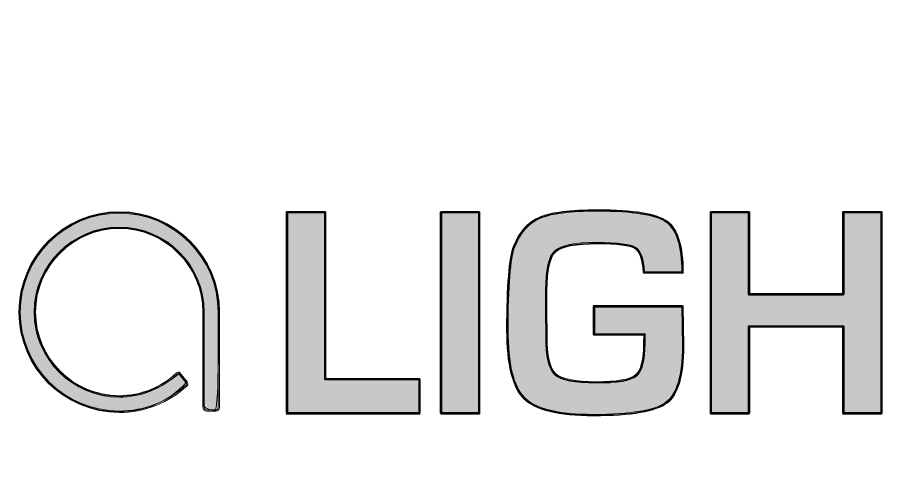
# Model space of a CAD drawing. Header units: inches. Extents: x 0.54 to 10.46, y 0.74 to 7.76.
# Drawn here: x 9.192 to 10.021, y 1.166 to 1.594 of the extents above; entities that cross this region are included whole.
import ezdxf

# ---------------------------------------------------------------- set-up
doc = ezdxf.new("R2010")
doc.units = ezdxf.units.IN
doc.header["$MEASUREMENT"] = 0
doc.layers.add('BG', color=7, linetype='Continuous')

# ---------------------------------------------------------------- blocks, each defined once
blk = doc.blocks.new('block 3')
at = {"layer": 'BG', "true_color": 0xffffff}
h = blk.add_hatch(color=7, dxfattribs=at)
h.dxf.hatch_style = 2
edge = h.paths.add_edge_path()
edge.add_spline(control_points=[(10.29599, 0.90612), (10.29599, 0.90612), (0.87112, 0.90612), (0.87112, 0.90612), (0.87016, 0.90612), (0.86938, 0.90689), (0.86938, 0.90785), (0.86938, 0.90785), (0.86938, 7.59215), (0.86938, 7.59215), (0.86938, 7.59311), (0.87016, 7.59389), (0.87112, 7.59389), (0.87112, 7.59389), (10.29599, 7.59389), (10.29599, 7.59389), (10.29696, 7.59389), (10.29773, 7.59311), (10.29773, 7.59215), (10.29773, 7.59215), (10.29773, 0.90785), (10.29773, 0.90785), (10.29773, 0.90689), (10.29696, 0.90612), (10.29599, 0.90612)], knot_values=[0, 0, 0, 0, 1, 1, 1, 2, 2, 2, 3, 3, 3, 4, 4, 4, 5, 5, 5, 6, 6, 6, 7, 7, 7, 8, 8, 8, 8], degree=3, periodic=1)
h.paths.add_polyline_path([(0.87286, 0.90959), (10.29426, 0.90959), (10.29426, 7.59042), (0.87286, 7.59042)])
at = {"layer": 'BG', "lineweight": 0}
blk.add_open_spline([(10.29599, 0.90612), (10.29599, 0.90612), (0.87112, 0.90612), (0.87112, 0.90612), (0.87016, 0.90612), (0.86938, 0.90689), (0.86938, 0.90785), (0.86938, 0.90785), (0.86938, 7.59215), (0.86938, 7.59215), (0.86938, 7.59311), (0.87016, 7.59389), (0.87112, 7.59389), (0.87112, 7.59389), (10.29599, 7.59389), (10.29599, 7.59389), (10.29696, 7.59389), (10.29773, 7.59311), (10.29773, 7.59215), (10.29773, 7.59215), (10.29773, 0.90785), (10.29773, 0.90785), (10.29773, 0.90689), (10.29696, 0.90612), (10.29599, 0.90612)], degree=3, knots=[0, 0, 0, 0, 1, 1, 1, 2, 2, 2, 3, 3, 3, 4, 4, 4, 5, 5, 5, 6, 6, 6, 7, 7, 7, 8, 8, 8, 8], dxfattribs=at)
blk = doc.blocks.new('block 2')
at = {"layer": 'BG'}
blk.add_blockref('block 3', (0, 0), dxfattribs=at)
blk = doc.blocks.new('block 69')
at = {"layer": 'BG', "true_color": 0xffffff}
h = blk.add_hatch(color=7, dxfattribs=at)
h.dxf.hatch_style = 2
edge = h.paths.add_edge_path()
edge.add_spline(control_points=[(10.46309, 0.739), (10.46309, 0.739), (0.53691, 0.739), (0.53691, 0.739), (0.53595, 0.739), (0.53517, 0.73978), (0.53517, 0.74074), (0.53517, 0.74074), (0.53517, 7.75926), (0.53517, 7.75926), (0.53517, 7.76022), (0.53595, 7.761), (0.53691, 7.761), (0.53691, 7.761), (10.46309, 7.761), (10.46309, 7.761), (10.46406, 7.761), (10.46483, 7.76022), (10.46483, 7.75926), (10.46483, 7.75926), (10.46483, 0.74074), (10.46483, 0.74074), (10.46483, 0.73978), (10.46406, 0.739), (10.46309, 0.739)], knot_values=[0, 0, 0, 0, 1, 1, 1, 2, 2, 2, 3, 3, 3, 4, 4, 4, 5, 5, 5, 6, 6, 6, 7, 7, 7, 8, 8, 8, 8], degree=3, periodic=1)
h.paths.add_polyline_path([(0.53864, 0.74248), (10.46136, 0.74248), (10.46136, 7.75752), (0.53864, 7.75752)])
at = {"layer": 'BG', "lineweight": 0}
blk.add_open_spline([(10.46309, 0.739), (10.46309, 0.739), (0.53691, 0.739), (0.53691, 0.739), (0.53595, 0.739), (0.53517, 0.73978), (0.53517, 0.74074), (0.53517, 0.74074), (0.53517, 7.75926), (0.53517, 7.75926), (0.53517, 7.76022), (0.53595, 7.761), (0.53691, 7.761), (0.53691, 7.761), (10.46309, 7.761), (10.46309, 7.761), (10.46406, 7.761), (10.46483, 7.76022), (10.46483, 7.75926), (10.46483, 7.75926), (10.46483, 0.74074), (10.46483, 0.74074), (10.46483, 0.73978), (10.46406, 0.739), (10.46309, 0.739)], degree=3, knots=[0, 0, 0, 0, 1, 1, 1, 2, 2, 2, 3, 3, 3, 4, 4, 4, 5, 5, 5, 6, 6, 6, 7, 7, 7, 8, 8, 8, 8], dxfattribs=at)
blk = doc.blocks.new('block 68')
at = {"layer": 'BG'}
blk.add_blockref('block 69', (0, 0), dxfattribs=at)
blk = doc.blocks.new('block 86')
at = {"layer": 'BG', "true_color": 0xffffff}
h = blk.add_hatch(color=7, dxfattribs=at)
h.dxf.hatch_style = 2
edge = h.paths.add_edge_path()
edge.add_spline(control_points=[(9.28954, 1.2147), (9.23644, 1.2147), (9.19324, 1.2579), (9.19324, 1.311), (9.19324, 1.3641), (9.23644, 1.4073), (9.28954, 1.4073), (9.34264, 1.4073), (9.38584, 1.3641), (9.38584, 1.311), (9.38584, 1.311), (9.38584, 1.22003), (9.38584, 1.22003), (9.38584, 1.21863), (9.38543, 1.21756), (9.38462, 1.21684), (9.38338, 1.21576), (9.38177, 1.21595), (9.38171, 1.21595), (9.38171, 1.21595), (9.37432, 1.21595), (9.37432, 1.21595), (9.37435, 1.21592), (9.37252, 1.21581), (9.37116, 1.21709), (9.37021, 1.21795), (9.36974, 1.21926), (9.36974, 1.22092), (9.36974, 1.22092), (9.36974, 1.311), (9.36974, 1.311), (9.36974, 1.35523), (9.33375, 1.39121), (9.28954, 1.39121), (9.24532, 1.39121), (9.20934, 1.35523), (9.20934, 1.311), (9.20934, 1.26678), (9.24532, 1.2308), (9.28954, 1.2308), (9.31009, 1.2308), (9.32964, 1.2386), (9.3446, 1.25274), (9.34532, 1.25329), (9.34682, 1.25391), (9.34782, 1.25265), (9.34782, 1.25265), (9.35463, 1.2442), (9.35463, 1.2442), (9.35463, 1.24418), (9.35464, 1.24418), (9.35465, 1.24417), (9.35529, 1.24326), (9.35604, 1.2414), (9.35475, 1.24021), (9.33691, 1.22376), (9.31375, 1.2147), (9.28954, 1.2147)], knot_values=[0, 0, 0, 0, 1, 1, 1, 2, 2, 2, 3, 3, 3, 4, 4, 4, 5, 5, 5, 6, 6, 6, 7, 7, 7, 8, 8, 8, 9, 9, 9, 10, 10, 10, 11, 11, 11, 12, 12, 12, 13, 13, 13, 14, 14, 14, 15, 15, 15, 16, 16, 16, 17, 17, 17, 18, 18, 18, 19, 19, 19, 19], degree=3, periodic=1)
edge = h.paths.add_edge_path()
edge.add_spline(control_points=[(9.28954, 1.40591), (9.2372, 1.40591), (9.19462, 1.36334), (9.19462, 1.311), (9.19462, 1.25866), (9.2372, 1.21608), (9.28954, 1.21608), (9.31341, 1.21608), (9.33622, 1.22502), (9.3538, 1.24124), (9.35448, 1.24187), (9.35362, 1.24321), (9.35353, 1.24334), (9.35353, 1.24334), (9.34673, 1.25178), (9.34673, 1.25178), (9.34633, 1.25227), (9.3455, 1.25169), (9.3455, 1.25169), (9.33034, 1.23734), (9.31044, 1.22941), (9.28954, 1.22941), (9.24455, 1.22941), (9.20795, 1.26601), (9.20795, 1.311), (9.20795, 1.35599), (9.24455, 1.3926), (9.28954, 1.3926), (9.33453, 1.3926), (9.37112, 1.35599), (9.37112, 1.311), (9.37112, 1.311), (9.37112, 1.22092), (9.37112, 1.22092), (9.37112, 1.21966), (9.37145, 1.21871), (9.3721, 1.2181), (9.37295, 1.21729), (9.37415, 1.21734), (9.37428, 1.21733), (9.37428, 1.21733), (9.3818, 1.21733), (9.3818, 1.21733), (9.3819, 1.21732), (9.38298, 1.21721), (9.38371, 1.21789), (9.3842, 1.21833), (9.38445, 1.21905), (9.38445, 1.22003), (9.38445, 1.22003), (9.38445, 1.311), (9.38445, 1.311), (9.38445, 1.36334), (9.34188, 1.40591), (9.28954, 1.40591)], knot_values=[0, 0, 0, 0, 1, 1, 1, 2, 2, 2, 3, 3, 3, 4, 4, 4, 5, 5, 5, 6, 6, 6, 7, 7, 7, 8, 8, 8, 9, 9, 9, 10, 10, 10, 11, 11, 11, 12, 12, 12, 13, 13, 13, 14, 14, 14, 15, 15, 15, 16, 16, 16, 17, 17, 17, 18, 18, 18, 18], degree=3, periodic=1)
at = {"layer": 'BG', "lineweight": 0}
for points, knots in [([(9.28954, 1.2147), (9.23644, 1.2147), (9.19324, 1.2579), (9.19324, 1.311), (9.19324, 1.3641), (9.23644, 1.4073), (9.28954, 1.4073), (9.34264, 1.4073), (9.38584, 1.3641), (9.38584, 1.311), (9.38584, 1.311), (9.38584, 1.22003), (9.38584, 1.22003), (9.38584, 1.21863), (9.38543, 1.21756), (9.38462, 1.21684), (9.38338, 1.21576), (9.38177, 1.21595), (9.38171, 1.21595), (9.38171, 1.21595), (9.37432, 1.21595), (9.37432, 1.21595), (9.37435, 1.21592), (9.37252, 1.21581), (9.37116, 1.21709), (9.37021, 1.21795), (9.36974, 1.21926), (9.36974, 1.22092), (9.36974, 1.22092), (9.36974, 1.311), (9.36974, 1.311), (9.36974, 1.35523), (9.33375, 1.39121), (9.28954, 1.39121), (9.24532, 1.39121), (9.20934, 1.35523), (9.20934, 1.311), (9.20934, 1.26678), (9.24532, 1.2308), (9.28954, 1.2308), (9.31009, 1.2308), (9.32964, 1.2386), (9.3446, 1.25274), (9.34532, 1.25329), (9.34682, 1.25391), (9.34782, 1.25265), (9.34782, 1.25265), (9.35463, 1.2442), (9.35463, 1.2442), (9.35463, 1.24418), (9.35464, 1.24418), (9.35465, 1.24417), (9.35529, 1.24326), (9.35604, 1.2414), (9.35475, 1.24021), (9.33691, 1.22376), (9.31375, 1.2147), (9.28954, 1.2147)], [0, 0, 0, 0, 1, 1, 1, 2, 2, 2, 3, 3, 3, 4, 4, 4, 5, 5, 5, 6, 6, 6, 7, 7, 7, 8, 8, 8, 9, 9, 9, 10, 10, 10, 11, 11, 11, 12, 12, 12, 13, 13, 13, 14, 14, 14, 15, 15, 15, 16, 16, 16, 17, 17, 17, 18, 18, 18, 19, 19, 19, 19]), ([(9.28954, 1.40591), (9.2372, 1.40591), (9.19462, 1.36334), (9.19462, 1.311), (9.19462, 1.25866), (9.2372, 1.21608), (9.28954, 1.21608), (9.31341, 1.21608), (9.33622, 1.22502), (9.3538, 1.24124), (9.35448, 1.24187), (9.35362, 1.24321), (9.35353, 1.24334), (9.35353, 1.24334), (9.34673, 1.25178), (9.34673, 1.25178), (9.34633, 1.25227), (9.3455, 1.25169), (9.3455, 1.25169), (9.33034, 1.23734), (9.31044, 1.22941), (9.28954, 1.22941), (9.24455, 1.22941), (9.20795, 1.26601), (9.20795, 1.311), (9.20795, 1.35599), (9.24455, 1.3926), (9.28954, 1.3926), (9.33453, 1.3926), (9.37112, 1.35599), (9.37112, 1.311), (9.37112, 1.311), (9.37112, 1.22092), (9.37112, 1.22092), (9.37112, 1.21966), (9.37145, 1.21871), (9.3721, 1.2181), (9.37295, 1.21729), (9.37415, 1.21734), (9.37428, 1.21733), (9.37428, 1.21733), (9.3818, 1.21733), (9.3818, 1.21733), (9.3819, 1.21732), (9.38298, 1.21721), (9.38371, 1.21789), (9.3842, 1.21833), (9.38445, 1.21905), (9.38445, 1.22003), (9.38445, 1.22003), (9.38445, 1.311), (9.38445, 1.311), (9.38445, 1.36334), (9.34188, 1.40591), (9.28954, 1.40591)], [0, 0, 0, 0, 1, 1, 1, 2, 2, 2, 3, 3, 3, 4, 4, 4, 5, 5, 5, 6, 6, 6, 7, 7, 7, 8, 8, 8, 9, 9, 9, 10, 10, 10, 11, 11, 11, 12, 12, 12, 13, 13, 13, 14, 14, 14, 15, 15, 15, 16, 16, 16, 17, 17, 17, 18, 18, 18, 18])]:
    blk.add_open_spline(points, degree=3, knots=knots, dxfattribs=at)
blk = doc.blocks.new('block 85')
at = {"layer": 'BG'}
blk.add_blockref('block 86', (0, 0), dxfattribs=at)
blk = doc.blocks.new('block 88')
at = {"layer": 'BG', "true_color": 0xffffff}
h = blk.add_hatch(color=7, dxfattribs=at)
h.dxf.hatch_style = 2
edge = h.paths.add_edge_path()
edge.add_spline(control_points=[(9.35408, 1.24377), (9.35408, 1.24377), (9.34728, 1.25222), (9.34728, 1.25222), (9.33057, 1.23852), (9.31103, 1.23011), (9.28954, 1.23011), (9.24493, 1.23011), (9.20864, 1.26639), (9.20864, 1.311), (9.20864, 1.35561), (9.24493, 1.3919), (9.28954, 1.3919), (9.33414, 1.3919), (9.37043, 1.35561), (9.37043, 1.311), (9.37043, 1.311), (9.37043, 1.26015), (9.37043, 1.26015), (9.37043, 1.26015), (9.37043, 1.22093), (9.37043, 1.22093), (9.37432, 1.21663), (9.38179, 1.21663), (9.38179, 1.21663), (9.38514, 1.22003), (9.38514, 1.311), (9.38514, 1.311), (9.38514, 1.36372), (9.34225, 1.4066), (9.28954, 1.4066), (9.23682, 1.4066), (9.19393, 1.36372), (9.19393, 1.311), (9.19393, 1.25829), (9.23682, 1.21539), (9.28954, 1.21539), (9.31448, 1.21539), (9.33723, 1.22501), (9.35408, 1.24377)], knot_values=[0, 0, 0, 0, 1, 1, 1, 2, 2, 2, 3, 3, 3, 4, 4, 4, 5, 5, 5, 6, 6, 6, 7, 7, 7, 8, 8, 8, 9, 9, 9, 10, 10, 10, 11, 11, 11, 12, 12, 12, 13, 13, 13, 13], degree=3, periodic=1)
at = {"layer": 'BG', "lineweight": 0}
blk.add_open_spline([(9.35408, 1.24377), (9.35408, 1.24377), (9.34728, 1.25222), (9.34728, 1.25222), (9.33057, 1.23852), (9.31103, 1.23011), (9.28954, 1.23011), (9.24493, 1.23011), (9.20864, 1.26639), (9.20864, 1.311), (9.20864, 1.35561), (9.24493, 1.3919), (9.28954, 1.3919), (9.33414, 1.3919), (9.37043, 1.35561), (9.37043, 1.311), (9.37043, 1.311), (9.37043, 1.26015), (9.37043, 1.26015), (9.37043, 1.26015), (9.37043, 1.22093), (9.37043, 1.22093), (9.37432, 1.21663), (9.38179, 1.21663), (9.38179, 1.21663), (9.38514, 1.22003), (9.38514, 1.311), (9.38514, 1.311), (9.38514, 1.36372), (9.34225, 1.4066), (9.28954, 1.4066), (9.23682, 1.4066), (9.19393, 1.36372), (9.19393, 1.311), (9.19393, 1.25829), (9.23682, 1.21539), (9.28954, 1.21539), (9.31448, 1.21539), (9.33723, 1.22501), (9.35408, 1.24377)], degree=3, knots=[0, 0, 0, 0, 1, 1, 1, 2, 2, 2, 3, 3, 3, 4, 4, 4, 5, 5, 5, 6, 6, 6, 7, 7, 7, 8, 8, 8, 9, 9, 9, 10, 10, 10, 11, 11, 11, 12, 12, 12, 13, 13, 13, 13], dxfattribs=at)
blk = doc.blocks.new('block 87')
at = {"layer": 'BG'}
blk.add_blockref('block 88', (0, 0), dxfattribs=at)
blk = doc.blocks.new('block 94')
at = {"layer": 'BG', "true_color": 0xffffff}
h = blk.add_hatch(color=7, dxfattribs=at)
h.dxf.hatch_style = 2
edge = h.paths.add_edge_path()
edge.add_spline(control_points=[(9.57761, 1.21317), (9.57761, 1.21317), (9.45052, 1.21317), (9.45052, 1.21317), (9.45014, 1.21317), (9.44983, 1.21348), (9.44983, 1.21386), (9.44983, 1.21386), (9.44983, 1.40681), (9.44983, 1.40681), (9.44983, 1.40719), (9.45014, 1.4075), (9.45052, 1.4075), (9.45052, 1.4075), (9.48713, 1.4075), (9.48713, 1.4075), (9.48751, 1.4075), (9.48782, 1.40719), (9.48782, 1.40681), (9.48782, 1.40681), (9.48782, 1.24734), (9.48782, 1.24734), (9.48782, 1.24734), (9.57761, 1.24734), (9.57761, 1.24734), (9.57799, 1.24734), (9.5783, 1.24703), (9.5783, 1.24665), (9.5783, 1.24665), (9.5783, 1.21386), (9.5783, 1.21386), (9.5783, 1.21348), (9.57799, 1.21317), (9.57761, 1.21317)], knot_values=[0, 0, 0, 0, 1, 1, 1, 2, 2, 2, 3, 3, 3, 4, 4, 4, 5, 5, 5, 6, 6, 6, 7, 7, 7, 8, 8, 8, 9, 9, 9, 10, 10, 10, 11, 11, 11, 11], degree=3, periodic=1)
edge = h.paths.add_edge_path()
edge.add_spline(control_points=[(9.45121, 1.21455), (9.45121, 1.21455), (9.57692, 1.21455), (9.57692, 1.21455), (9.57692, 1.21455), (9.57692, 1.24596), (9.57692, 1.24596), (9.57692, 1.24596), (9.48713, 1.24596), (9.48713, 1.24596), (9.48675, 1.24596), (9.48644, 1.24627), (9.48644, 1.24665), (9.48644, 1.24665), (9.48644, 1.40612), (9.48644, 1.40612), (9.48644, 1.40612), (9.45121, 1.40612), (9.45121, 1.40612), (9.45121, 1.40612), (9.45121, 1.21455), (9.45121, 1.21455)], knot_values=[0, 0, 0, 0, 1, 1, 1, 2, 2, 2, 3, 3, 3, 4, 4, 4, 5, 5, 5, 6, 6, 6, 7, 7, 7, 7], degree=3, periodic=1)
at = {"layer": 'BG', "lineweight": 0}
for points, knots in [([(9.57761, 1.21317), (9.57761, 1.21317), (9.45052, 1.21317), (9.45052, 1.21317), (9.45014, 1.21317), (9.44983, 1.21348), (9.44983, 1.21386), (9.44983, 1.21386), (9.44983, 1.40681), (9.44983, 1.40681), (9.44983, 1.40719), (9.45014, 1.4075), (9.45052, 1.4075), (9.45052, 1.4075), (9.48713, 1.4075), (9.48713, 1.4075), (9.48751, 1.4075), (9.48782, 1.40719), (9.48782, 1.40681), (9.48782, 1.40681), (9.48782, 1.24734), (9.48782, 1.24734), (9.48782, 1.24734), (9.57761, 1.24734), (9.57761, 1.24734), (9.57799, 1.24734), (9.5783, 1.24703), (9.5783, 1.24665), (9.5783, 1.24665), (9.5783, 1.21386), (9.5783, 1.21386), (9.5783, 1.21348), (9.57799, 1.21317), (9.57761, 1.21317)], [0, 0, 0, 0, 1, 1, 1, 2, 2, 2, 3, 3, 3, 4, 4, 4, 5, 5, 5, 6, 6, 6, 7, 7, 7, 8, 8, 8, 9, 9, 9, 10, 10, 10, 11, 11, 11, 11]), ([(9.45121, 1.21455), (9.45121, 1.21455), (9.57692, 1.21455), (9.57692, 1.21455), (9.57692, 1.21455), (9.57692, 1.24596), (9.57692, 1.24596), (9.57692, 1.24596), (9.48713, 1.24596), (9.48713, 1.24596), (9.48675, 1.24596), (9.48644, 1.24627), (9.48644, 1.24665), (9.48644, 1.24665), (9.48644, 1.40612), (9.48644, 1.40612), (9.48644, 1.40612), (9.45121, 1.40612), (9.45121, 1.40612), (9.45121, 1.40612), (9.45121, 1.21455), (9.45121, 1.21455)], [0, 0, 0, 0, 1, 1, 1, 2, 2, 2, 3, 3, 3, 4, 4, 4, 5, 5, 5, 6, 6, 6, 7, 7, 7, 7])]:
    blk.add_open_spline(points, degree=3, knots=knots, dxfattribs=at)
blk = doc.blocks.new('block 93')
at = {"layer": 'BG'}
blk.add_blockref('block 94', (0, 0), dxfattribs=at)
blk = doc.blocks.new('block 96')
at = {"layer": 'BG', "true_color": 0xffffff}
h = blk.add_hatch(color=7, dxfattribs=at)
h.dxf.hatch_style = 2
h.paths.add_polyline_path([(9.48713, 1.40681), (9.48713, 1.24665), (9.57761, 1.24665), (9.57761, 1.21385), (9.45052, 1.21385), (9.45052, 1.40681)])
at = {"layer": 'BG', "lineweight": 0}
blk.add_lwpolyline([(9.48713, 1.40681), (9.48713, 1.24665), (9.57761, 1.24665), (9.57761, 1.21385), (9.45052, 1.21385), (9.45052, 1.40681), (9.48713, 1.40681), (9.48713, 1.40681)], dxfattribs=at)
blk = doc.blocks.new('block 95')
at = {"layer": 'BG'}
blk.add_blockref('block 96', (0, 0), dxfattribs=at)
blk = doc.blocks.new('block 98')
at = {"layer": 'BG', "true_color": 0xffffff}
h = blk.add_hatch(color=7, dxfattribs=at)
h.dxf.hatch_style = 2
edge = h.paths.add_edge_path()
edge.add_spline(control_points=[(9.63489, 1.21317), (9.63489, 1.21317), (9.59827, 1.21317), (9.59827, 1.21317), (9.59789, 1.21317), (9.59757, 1.21348), (9.59757, 1.21386), (9.59757, 1.21386), (9.59757, 1.40681), (9.59757, 1.40681), (9.59757, 1.40719), (9.59789, 1.4075), (9.59827, 1.4075), (9.59827, 1.4075), (9.63489, 1.4075), (9.63489, 1.4075), (9.63527, 1.4075), (9.63558, 1.40719), (9.63558, 1.40681), (9.63558, 1.40681), (9.63558, 1.21386), (9.63558, 1.21386), (9.63558, 1.21348), (9.63527, 1.21317), (9.63489, 1.21317)], knot_values=[0, 0, 0, 0, 1, 1, 1, 2, 2, 2, 3, 3, 3, 4, 4, 4, 5, 5, 5, 6, 6, 6, 7, 7, 7, 8, 8, 8, 8], degree=3, periodic=1)
h.paths.add_polyline_path([(9.59896, 1.21455), (9.6342, 1.21455), (9.6342, 1.40612), (9.59896, 1.40612)])
at = {"layer": 'BG', "lineweight": 0}
blk.add_lwpolyline([(9.59896, 1.21455), (9.6342, 1.21455), (9.6342, 1.40612), (9.59896, 1.40612), (9.59896, 1.21455)], dxfattribs=at)
blk.add_open_spline([(9.63489, 1.21317), (9.63489, 1.21317), (9.59827, 1.21317), (9.59827, 1.21317), (9.59789, 1.21317), (9.59757, 1.21348), (9.59757, 1.21386), (9.59757, 1.21386), (9.59757, 1.40681), (9.59757, 1.40681), (9.59757, 1.40719), (9.59789, 1.4075), (9.59827, 1.4075), (9.59827, 1.4075), (9.63489, 1.4075), (9.63489, 1.4075), (9.63527, 1.4075), (9.63558, 1.40719), (9.63558, 1.40681), (9.63558, 1.40681), (9.63558, 1.21386), (9.63558, 1.21386), (9.63558, 1.21348), (9.63527, 1.21317), (9.63489, 1.21317)], degree=3, knots=[0, 0, 0, 0, 1, 1, 1, 2, 2, 2, 3, 3, 3, 4, 4, 4, 5, 5, 5, 6, 6, 6, 7, 7, 7, 8, 8, 8, 8], dxfattribs=at)
blk = doc.blocks.new('block 97')
at = {"layer": 'BG'}
blk.add_blockref('block 98', (0, 0), dxfattribs=at)
blk = doc.blocks.new('block 100')
at = {"layer": 'BG', "true_color": 0xffffff}
h = blk.add_hatch(color=7, dxfattribs=at)
h.dxf.hatch_style = 2
h.paths.add_polyline_path([(9.63488, 1.40681), (9.63488, 1.21385), (9.59827, 1.21385), (9.59827, 1.40681)])
at = {"layer": 'BG', "lineweight": 0}
blk.add_lwpolyline([(9.63488, 1.40681), (9.63488, 1.21385), (9.59827, 1.21385), (9.59827, 1.40681), (9.63488, 1.40681), (9.63488, 1.40681)], dxfattribs=at)
blk = doc.blocks.new('block 99')
at = {"layer": 'BG'}
blk.add_blockref('block 100', (0, 0), dxfattribs=at)
blk = doc.blocks.new('block 102')
at = {"layer": 'BG', "true_color": 0xffffff}
h = blk.add_hatch(color=7, dxfattribs=at)
h.dxf.hatch_style = 2
edge = h.paths.add_edge_path()
edge.add_spline(control_points=[(9.74447, 1.21146), (9.71109, 1.21146), (9.68861, 1.21695), (9.67768, 1.22779), (9.66676, 1.23861), (9.66123, 1.26088), (9.66123, 1.294), (9.66123, 1.33614), (9.66343, 1.36315), (9.66777, 1.37427), (9.67319, 1.38796), (9.68153, 1.39732), (9.6926, 1.40209), (9.70357, 1.40682), (9.7224, 1.40921), (9.74856, 1.40921), (9.78285, 1.40921), (9.80535, 1.40548), (9.81542, 1.39812), (9.82555, 1.3907), (9.83069, 1.37418), (9.83069, 1.349), (9.83069, 1.34862), (9.83038, 1.34831), (9.83, 1.34831), (9.83, 1.34831), (9.79296, 1.34831), (9.79296, 1.34831), (9.79259, 1.34831), (9.79228, 1.3486), (9.79226, 1.34896), (9.79163, 1.36129), (9.78895, 1.36902), (9.78432, 1.37195), (9.77961, 1.37492), (9.76743, 1.37644), (9.74814, 1.37644), (9.72723, 1.37644), (9.7138, 1.37384), (9.70827, 1.3687), (9.70273, 1.3636), (9.69992, 1.35125), (9.69992, 1.33203), (9.69992, 1.33203), (9.69977, 1.31267), (9.69977, 1.31267), (9.69977, 1.31267), (9.70006, 1.28794), (9.70006, 1.28794), (9.70006, 1.2691), (9.70284, 1.25697), (9.70833, 1.2519), (9.71381, 1.24682), (9.72687, 1.24424), (9.74715, 1.24424), (9.76689, 1.24424), (9.77955, 1.24642), (9.78482, 1.25072), (9.79004, 1.25498), (9.79268, 1.26537), (9.79268, 1.28157), (9.79268, 1.28157), (9.79282, 1.28879), (9.79282, 1.28879), (9.79282, 1.28879), (9.74504, 1.28879), (9.74504, 1.28879), (9.74466, 1.28879), (9.74434, 1.28911), (9.74434, 1.28949), (9.74434, 1.28949), (9.74434, 1.31649), (9.74434, 1.31649), (9.74434, 1.31687), (9.74466, 1.31718), (9.74504, 1.31718), (9.74504, 1.31718), (9.83, 1.31718), (9.83, 1.31718), (9.83038, 1.31718), (9.83069, 1.31688), (9.83069, 1.3165), (9.83069, 1.3165), (9.83126, 1.27819), (9.83126, 1.27819), (9.83126, 1.25019), (9.82587, 1.23186), (9.81523, 1.22369), (9.80463, 1.21557), (9.78082, 1.21146), (9.74447, 1.21146)], knot_values=[0, 0, 0, 0, 1, 1, 1, 2, 2, 2, 3, 3, 3, 4, 4, 4, 5, 5, 5, 6, 6, 6, 7, 7, 7, 8, 8, 8, 9, 9, 9, 10, 10, 10, 11, 11, 11, 12, 12, 12, 13, 13, 13, 14, 14, 14, 15, 15, 15, 16, 16, 16, 17, 17, 17, 18, 18, 18, 19, 19, 19, 20, 20, 20, 21, 21, 21, 22, 22, 22, 23, 23, 23, 24, 24, 24, 25, 25, 25, 26, 26, 26, 27, 27, 27, 28, 28, 28, 29, 29, 29, 30, 30, 30, 30], degree=3, periodic=1)
edge = h.paths.add_edge_path()
edge.add_spline(control_points=[(9.74856, 1.40783), (9.72259, 1.40783), (9.70395, 1.40547), (9.69314, 1.40081), (9.68244, 1.39619), (9.67433, 1.38709), (9.66907, 1.37376), (9.66478, 1.36281), (9.66261, 1.33597), (9.66261, 1.294), (9.66261, 1.26127), (9.66801, 1.23932), (9.67866, 1.22876), (9.68932, 1.2182), (9.71145, 1.21284), (9.74447, 1.21284), (9.7805, 1.21284), (9.80404, 1.21687), (9.81439, 1.2248), (9.82467, 1.23268), (9.82987, 1.25064), (9.82987, 1.27817), (9.82987, 1.27817), (9.82932, 1.3158), (9.82932, 1.3158), (9.82932, 1.3158), (9.74573, 1.3158), (9.74573, 1.3158), (9.74573, 1.3158), (9.74573, 1.29018), (9.74573, 1.29018), (9.74573, 1.29018), (9.79352, 1.29018), (9.79352, 1.29018), (9.79371, 1.29018), (9.79389, 1.29011), (9.79403, 1.28997), (9.79415, 1.28984), (9.79422, 1.28966), (9.79422, 1.28947), (9.79422, 1.28947), (9.79407, 1.28155), (9.79407, 1.28155), (9.79407, 1.26469), (9.79133, 1.25425), (9.78569, 1.24964), (9.7801, 1.24508), (9.7675, 1.24286), (9.74715, 1.24286), (9.72622, 1.24286), (9.71322, 1.24547), (9.70738, 1.25087), (9.70152, 1.25631), (9.69868, 1.26842), (9.69868, 1.28793), (9.69868, 1.28793), (9.69839, 1.31265), (9.69839, 1.31265), (9.69839, 1.31265), (9.69854, 1.33203), (9.69854, 1.33203), (9.69854, 1.35193), (9.70142, 1.36426), (9.70732, 1.36973), (9.7132, 1.37518), (9.72656, 1.37782), (9.74814, 1.37782), (9.76797, 1.37782), (9.78006, 1.37629), (9.78505, 1.37312), (9.79001, 1.37), (9.79289, 1.36212), (9.79361, 1.34969), (9.79361, 1.34969), (9.82931, 1.34969), (9.82931, 1.34969), (9.82921, 1.37401), (9.82426, 1.38992), (9.8146, 1.397), (9.80477, 1.40418), (9.78255, 1.40783), (9.74856, 1.40783)], knot_values=[0, 0, 0, 0, 1, 1, 1, 2, 2, 2, 3, 3, 3, 4, 4, 4, 5, 5, 5, 6, 6, 6, 7, 7, 7, 8, 8, 8, 9, 9, 9, 10, 10, 10, 11, 11, 11, 12, 12, 12, 13, 13, 13, 14, 14, 14, 15, 15, 15, 16, 16, 16, 17, 17, 17, 18, 18, 18, 19, 19, 19, 20, 20, 20, 21, 21, 21, 22, 22, 22, 23, 23, 23, 24, 24, 24, 25, 25, 25, 26, 26, 26, 27, 27, 27, 27], degree=3, periodic=1)
at = {"layer": 'BG', "lineweight": 0}
for points, knots in [([(9.74447, 1.21146), (9.71109, 1.21146), (9.68861, 1.21695), (9.67768, 1.22779), (9.66676, 1.23861), (9.66123, 1.26088), (9.66123, 1.294), (9.66123, 1.33614), (9.66343, 1.36315), (9.66777, 1.37427), (9.67319, 1.38796), (9.68153, 1.39732), (9.6926, 1.40209), (9.70357, 1.40682), (9.7224, 1.40921), (9.74856, 1.40921), (9.78285, 1.40921), (9.80535, 1.40548), (9.81542, 1.39812), (9.82555, 1.3907), (9.83069, 1.37418), (9.83069, 1.349), (9.83069, 1.34862), (9.83038, 1.34831), (9.83, 1.34831), (9.83, 1.34831), (9.79296, 1.34831), (9.79296, 1.34831), (9.79259, 1.34831), (9.79228, 1.3486), (9.79226, 1.34896), (9.79163, 1.36129), (9.78895, 1.36902), (9.78432, 1.37195), (9.77961, 1.37492), (9.76743, 1.37644), (9.74814, 1.37644), (9.72723, 1.37644), (9.7138, 1.37384), (9.70827, 1.3687), (9.70273, 1.3636), (9.69992, 1.35125), (9.69992, 1.33203), (9.69992, 1.33203), (9.69977, 1.31267), (9.69977, 1.31267), (9.69977, 1.31267), (9.70006, 1.28794), (9.70006, 1.28794), (9.70006, 1.2691), (9.70284, 1.25697), (9.70833, 1.2519), (9.71381, 1.24682), (9.72687, 1.24424), (9.74715, 1.24424), (9.76689, 1.24424), (9.77955, 1.24642), (9.78482, 1.25072), (9.79004, 1.25498), (9.79268, 1.26537), (9.79268, 1.28157), (9.79268, 1.28157), (9.79282, 1.28879), (9.79282, 1.28879), (9.79282, 1.28879), (9.74504, 1.28879), (9.74504, 1.28879), (9.74466, 1.28879), (9.74434, 1.28911), (9.74434, 1.28949), (9.74434, 1.28949), (9.74434, 1.31649), (9.74434, 1.31649), (9.74434, 1.31687), (9.74466, 1.31718), (9.74504, 1.31718), (9.74504, 1.31718), (9.83, 1.31718), (9.83, 1.31718), (9.83038, 1.31718), (9.83069, 1.31688), (9.83069, 1.3165), (9.83069, 1.3165), (9.83126, 1.27819), (9.83126, 1.27819), (9.83126, 1.25019), (9.82587, 1.23186), (9.81523, 1.22369), (9.80463, 1.21557), (9.78082, 1.21146), (9.74447, 1.21146)], [0, 0, 0, 0, 1, 1, 1, 2, 2, 2, 3, 3, 3, 4, 4, 4, 5, 5, 5, 6, 6, 6, 7, 7, 7, 8, 8, 8, 9, 9, 9, 10, 10, 10, 11, 11, 11, 12, 12, 12, 13, 13, 13, 14, 14, 14, 15, 15, 15, 16, 16, 16, 17, 17, 17, 18, 18, 18, 19, 19, 19, 20, 20, 20, 21, 21, 21, 22, 22, 22, 23, 23, 23, 24, 24, 24, 25, 25, 25, 26, 26, 26, 27, 27, 27, 28, 28, 28, 29, 29, 29, 30, 30, 30, 30]), ([(9.74856, 1.40783), (9.72259, 1.40783), (9.70395, 1.40547), (9.69314, 1.40081), (9.68244, 1.39619), (9.67433, 1.38709), (9.66907, 1.37376), (9.66478, 1.36281), (9.66261, 1.33597), (9.66261, 1.294), (9.66261, 1.26127), (9.66801, 1.23932), (9.67866, 1.22876), (9.68932, 1.2182), (9.71145, 1.21284), (9.74447, 1.21284), (9.7805, 1.21284), (9.80404, 1.21687), (9.81439, 1.2248), (9.82467, 1.23268), (9.82987, 1.25064), (9.82987, 1.27817), (9.82987, 1.27817), (9.82932, 1.3158), (9.82932, 1.3158), (9.82932, 1.3158), (9.74573, 1.3158), (9.74573, 1.3158), (9.74573, 1.3158), (9.74573, 1.29018), (9.74573, 1.29018), (9.74573, 1.29018), (9.79352, 1.29018), (9.79352, 1.29018), (9.79371, 1.29018), (9.79389, 1.29011), (9.79403, 1.28997), (9.79415, 1.28984), (9.79422, 1.28966), (9.79422, 1.28947), (9.79422, 1.28947), (9.79407, 1.28155), (9.79407, 1.28155), (9.79407, 1.26469), (9.79133, 1.25425), (9.78569, 1.24964), (9.7801, 1.24508), (9.7675, 1.24286), (9.74715, 1.24286), (9.72622, 1.24286), (9.71322, 1.24547), (9.70738, 1.25087), (9.70152, 1.25631), (9.69868, 1.26842), (9.69868, 1.28793), (9.69868, 1.28793), (9.69839, 1.31265), (9.69839, 1.31265), (9.69839, 1.31265), (9.69854, 1.33203), (9.69854, 1.33203), (9.69854, 1.35193), (9.70142, 1.36426), (9.70732, 1.36973), (9.7132, 1.37518), (9.72656, 1.37782), (9.74814, 1.37782), (9.76797, 1.37782), (9.78006, 1.37629), (9.78505, 1.37312), (9.79001, 1.37), (9.79289, 1.36212), (9.79361, 1.34969), (9.79361, 1.34969), (9.82931, 1.34969), (9.82931, 1.34969), (9.82921, 1.37401), (9.82426, 1.38992), (9.8146, 1.397), (9.80477, 1.40418), (9.78255, 1.40783), (9.74856, 1.40783)], [0, 0, 0, 0, 1, 1, 1, 2, 2, 2, 3, 3, 3, 4, 4, 4, 5, 5, 5, 6, 6, 6, 7, 7, 7, 8, 8, 8, 9, 9, 9, 10, 10, 10, 11, 11, 11, 12, 12, 12, 13, 13, 13, 14, 14, 14, 15, 15, 15, 16, 16, 16, 17, 17, 17, 18, 18, 18, 19, 19, 19, 20, 20, 20, 21, 21, 21, 22, 22, 22, 23, 23, 23, 24, 24, 24, 25, 25, 25, 26, 26, 26, 27, 27, 27, 27])]:
    blk.add_open_spline(points, degree=3, knots=knots, dxfattribs=at)
blk = doc.blocks.new('block 101')
at = {"layer": 'BG'}
blk.add_blockref('block 102', (0, 0), dxfattribs=at)
blk = doc.blocks.new('block 104')
at = {"layer": 'BG', "true_color": 0xffffff}
h = blk.add_hatch(color=7, dxfattribs=at)
h.dxf.hatch_style = 2
edge = h.paths.add_edge_path()
edge.add_spline(control_points=[(9.74503, 1.31648), (9.74503, 1.31648), (9.82999, 1.31648), (9.82999, 1.31648), (9.82999, 1.31648), (9.83056, 1.27817), (9.83056, 1.27817), (9.83056, 1.25027), (9.82531, 1.2323), (9.8148, 1.22424), (9.80429, 1.21618), (9.78084, 1.21215), (9.74447, 1.21215), (9.71111, 1.21215), (9.68901, 1.21753), (9.67817, 1.22827), (9.66733, 1.23902), (9.66191, 1.26093), (9.66191, 1.29401), (9.66191, 1.33623), (9.66407, 1.3629), (9.66841, 1.37402), (9.67379, 1.38759), (9.68194, 1.39673), (9.69287, 1.40145), (9.7038, 1.40615), (9.72237, 1.40852), (9.74857, 1.40852), (9.78287, 1.40852), (9.80502, 1.40486), (9.81501, 1.39756), (9.825, 1.39025), (9.82999, 1.37407), (9.82999, 1.349), (9.82999, 1.349), (9.79295, 1.349), (9.79295, 1.349), (9.7923, 1.36162), (9.78954, 1.36947), (9.78468, 1.37253), (9.77983, 1.3756), (9.76765, 1.37713), (9.74815, 1.37713), (9.72694, 1.37713), (9.71348, 1.37449), (9.70779, 1.36921), (9.70208, 1.36394), (9.69923, 1.35154), (9.69923, 1.33204), (9.69923, 1.33204), (9.69909, 1.31267), (9.69909, 1.31267), (9.69909, 1.31267), (9.69937, 1.28793), (9.69937, 1.28793), (9.69937, 1.26879), (9.7022, 1.25662), (9.70786, 1.25138), (9.71351, 1.24616), (9.72661, 1.24354), (9.74715, 1.24354), (9.76713, 1.24354), (9.77983, 1.24575), (9.78525, 1.25018), (9.79067, 1.25461), (9.79338, 1.26507), (9.79338, 1.28157), (9.79338, 1.28157), (9.79352, 1.28948), (9.79352, 1.28948), (9.79352, 1.28948), (9.74503, 1.28948), (9.74503, 1.28948), (9.74503, 1.28948), (9.74503, 1.31648), (9.74503, 1.31648)], knot_values=[0, 0, 0, 0, 1, 1, 1, 2, 2, 2, 3, 3, 3, 4, 4, 4, 5, 5, 5, 6, 6, 6, 7, 7, 7, 8, 8, 8, 9, 9, 9, 10, 10, 10, 11, 11, 11, 12, 12, 12, 13, 13, 13, 14, 14, 14, 15, 15, 15, 16, 16, 16, 17, 17, 17, 18, 18, 18, 19, 19, 19, 20, 20, 20, 21, 21, 21, 22, 22, 22, 23, 23, 23, 24, 24, 24, 25, 25, 25, 25], degree=3, periodic=1)
at = {"layer": 'BG', "lineweight": 0}
blk.add_open_spline([(9.74503, 1.31648), (9.74503, 1.31648), (9.82999, 1.31648), (9.82999, 1.31648), (9.82999, 1.31648), (9.83056, 1.27817), (9.83056, 1.27817), (9.83056, 1.25027), (9.82531, 1.2323), (9.8148, 1.22424), (9.80429, 1.21618), (9.78084, 1.21215), (9.74447, 1.21215), (9.71111, 1.21215), (9.68901, 1.21753), (9.67817, 1.22827), (9.66733, 1.23902), (9.66191, 1.26093), (9.66191, 1.29401), (9.66191, 1.33623), (9.66407, 1.3629), (9.66841, 1.37402), (9.67379, 1.38759), (9.68194, 1.39673), (9.69287, 1.40145), (9.7038, 1.40615), (9.72237, 1.40852), (9.74857, 1.40852), (9.78287, 1.40852), (9.80502, 1.40486), (9.81501, 1.39756), (9.825, 1.39025), (9.82999, 1.37407), (9.82999, 1.349), (9.82999, 1.349), (9.79295, 1.349), (9.79295, 1.349), (9.7923, 1.36162), (9.78954, 1.36947), (9.78468, 1.37253), (9.77983, 1.3756), (9.76765, 1.37713), (9.74815, 1.37713), (9.72694, 1.37713), (9.71348, 1.37449), (9.70779, 1.36921), (9.70208, 1.36394), (9.69923, 1.35154), (9.69923, 1.33204), (9.69923, 1.33204), (9.69909, 1.31267), (9.69909, 1.31267), (9.69909, 1.31267), (9.69937, 1.28793), (9.69937, 1.28793), (9.69937, 1.26879), (9.7022, 1.25662), (9.70786, 1.25138), (9.71351, 1.24616), (9.72661, 1.24354), (9.74715, 1.24354), (9.76713, 1.24354), (9.77983, 1.24575), (9.78525, 1.25018), (9.79067, 1.25461), (9.79338, 1.26507), (9.79338, 1.28157), (9.79338, 1.28157), (9.79352, 1.28948), (9.79352, 1.28948), (9.79352, 1.28948), (9.74503, 1.28948), (9.74503, 1.28948), (9.74503, 1.28948), (9.74503, 1.31648), (9.74503, 1.31648)], degree=3, knots=[0, 0, 0, 0, 1, 1, 1, 2, 2, 2, 3, 3, 3, 4, 4, 4, 5, 5, 5, 6, 6, 6, 7, 7, 7, 8, 8, 8, 9, 9, 9, 10, 10, 10, 11, 11, 11, 12, 12, 12, 13, 13, 13, 14, 14, 14, 15, 15, 15, 16, 16, 16, 17, 17, 17, 18, 18, 18, 19, 19, 19, 20, 20, 20, 21, 21, 21, 22, 22, 22, 23, 23, 23, 24, 24, 24, 25, 25, 25, 25], dxfattribs=at)
blk = doc.blocks.new('block 103')
at = {"layer": 'BG'}
blk.add_blockref('block 104', (0, 0), dxfattribs=at)
blk = doc.blocks.new('block 106')
at = {"layer": 'BG', "true_color": 0xffffff}
h = blk.add_hatch(color=7, dxfattribs=at)
h.dxf.hatch_style = 2
edge = h.paths.add_edge_path()
edge.add_spline(control_points=[(10.02081, 1.21317), (10.02081, 1.21317), (9.98419, 1.21317), (9.98419, 1.21317), (9.98381, 1.21317), (9.98349, 1.21348), (9.98349, 1.21386), (9.98349, 1.21386), (9.98349, 1.29657), (9.98349, 1.29657), (9.98349, 1.29657), (9.89441, 1.29657), (9.89441, 1.29657), (9.89441, 1.29657), (9.89441, 1.21386), (9.89441, 1.21386), (9.89441, 1.21348), (9.8941, 1.21317), (9.89372, 1.21317), (9.89372, 1.21317), (9.8571, 1.21317), (9.8571, 1.21317), (9.85672, 1.21317), (9.8564, 1.21348), (9.8564, 1.21386), (9.8564, 1.21386), (9.8564, 1.40681), (9.8564, 1.40681), (9.8564, 1.40719), (9.85672, 1.4075), (9.8571, 1.4075), (9.8571, 1.4075), (9.89372, 1.4075), (9.89372, 1.4075), (9.8941, 1.4075), (9.89441, 1.40719), (9.89441, 1.40681), (9.89441, 1.40681), (9.89441, 1.32877), (9.89441, 1.32877), (9.89441, 1.32877), (9.98349, 1.32877), (9.98349, 1.32877), (9.98349, 1.32877), (9.98349, 1.40681), (9.98349, 1.40681), (9.98349, 1.40719), (9.98381, 1.4075), (9.98419, 1.4075), (9.98419, 1.4075), (10.02081, 1.4075), (10.02081, 1.4075), (10.02119, 1.4075), (10.0215, 1.40719), (10.0215, 1.40681), (10.0215, 1.40681), (10.0215, 1.21386), (10.0215, 1.21386), (10.0215, 1.21348), (10.02119, 1.21317), (10.02081, 1.21317)], knot_values=[0, 0, 0, 0, 1, 1, 1, 2, 2, 2, 3, 3, 3, 4, 4, 4, 5, 5, 5, 6, 6, 6, 7, 7, 7, 8, 8, 8, 9, 9, 9, 10, 10, 10, 11, 11, 11, 12, 12, 12, 13, 13, 13, 14, 14, 14, 15, 15, 15, 16, 16, 16, 17, 17, 17, 18, 18, 18, 19, 19, 19, 20, 20, 20, 20], degree=3, periodic=1)
edge = h.paths.add_edge_path()
edge.add_spline(control_points=[(9.98488, 1.21455), (9.98488, 1.21455), (10.02011, 1.21455), (10.02011, 1.21455), (10.02011, 1.21455), (10.02011, 1.40612), (10.02011, 1.40612), (10.02011, 1.40612), (9.98488, 1.40612), (9.98488, 1.40612), (9.98488, 1.40612), (9.98488, 1.32807), (9.98488, 1.32807), (9.98488, 1.32769), (9.98456, 1.32738), (9.98419, 1.32738), (9.98419, 1.32738), (9.89372, 1.32738), (9.89372, 1.32738), (9.89334, 1.32738), (9.89303, 1.32769), (9.89303, 1.32807), (9.89303, 1.32807), (9.89303, 1.40612), (9.89303, 1.40612), (9.89303, 1.40612), (9.85779, 1.40612), (9.85779, 1.40612), (9.85779, 1.40612), (9.85779, 1.21455), (9.85779, 1.21455), (9.85779, 1.21455), (9.89303, 1.21455), (9.89303, 1.21455), (9.89303, 1.21455), (9.89303, 1.29726), (9.89303, 1.29726), (9.89303, 1.29764), (9.89334, 1.29795), (9.89372, 1.29795), (9.89372, 1.29795), (9.98419, 1.29795), (9.98419, 1.29795), (9.98456, 1.29795), (9.98488, 1.29764), (9.98488, 1.29726), (9.98488, 1.29726), (9.98488, 1.21455), (9.98488, 1.21455)], knot_values=[0, 0, 0, 0, 1, 1, 1, 2, 2, 2, 3, 3, 3, 4, 4, 4, 5, 5, 5, 6, 6, 6, 7, 7, 7, 8, 8, 8, 9, 9, 9, 10, 10, 10, 11, 11, 11, 12, 12, 12, 13, 13, 13, 14, 14, 14, 15, 15, 15, 16, 16, 16, 16], degree=3, periodic=1)
at = {"layer": 'BG', "lineweight": 0}
for points, knots in [([(10.02081, 1.21317), (10.02081, 1.21317), (9.98419, 1.21317), (9.98419, 1.21317), (9.98381, 1.21317), (9.98349, 1.21348), (9.98349, 1.21386), (9.98349, 1.21386), (9.98349, 1.29657), (9.98349, 1.29657), (9.98349, 1.29657), (9.89441, 1.29657), (9.89441, 1.29657), (9.89441, 1.29657), (9.89441, 1.21386), (9.89441, 1.21386), (9.89441, 1.21348), (9.8941, 1.21317), (9.89372, 1.21317), (9.89372, 1.21317), (9.8571, 1.21317), (9.8571, 1.21317), (9.85672, 1.21317), (9.8564, 1.21348), (9.8564, 1.21386), (9.8564, 1.21386), (9.8564, 1.40681), (9.8564, 1.40681), (9.8564, 1.40719), (9.85672, 1.4075), (9.8571, 1.4075), (9.8571, 1.4075), (9.89372, 1.4075), (9.89372, 1.4075), (9.8941, 1.4075), (9.89441, 1.40719), (9.89441, 1.40681), (9.89441, 1.40681), (9.89441, 1.32877), (9.89441, 1.32877), (9.89441, 1.32877), (9.98349, 1.32877), (9.98349, 1.32877), (9.98349, 1.32877), (9.98349, 1.40681), (9.98349, 1.40681), (9.98349, 1.40719), (9.98381, 1.4075), (9.98419, 1.4075), (9.98419, 1.4075), (10.02081, 1.4075), (10.02081, 1.4075), (10.02119, 1.4075), (10.0215, 1.40719), (10.0215, 1.40681), (10.0215, 1.40681), (10.0215, 1.21386), (10.0215, 1.21386), (10.0215, 1.21348), (10.02119, 1.21317), (10.02081, 1.21317)], [0, 0, 0, 0, 1, 1, 1, 2, 2, 2, 3, 3, 3, 4, 4, 4, 5, 5, 5, 6, 6, 6, 7, 7, 7, 8, 8, 8, 9, 9, 9, 10, 10, 10, 11, 11, 11, 12, 12, 12, 13, 13, 13, 14, 14, 14, 15, 15, 15, 16, 16, 16, 17, 17, 17, 18, 18, 18, 19, 19, 19, 20, 20, 20, 20]), ([(9.98488, 1.21455), (9.98488, 1.21455), (10.02011, 1.21455), (10.02011, 1.21455), (10.02011, 1.21455), (10.02011, 1.40612), (10.02011, 1.40612), (10.02011, 1.40612), (9.98488, 1.40612), (9.98488, 1.40612), (9.98488, 1.40612), (9.98488, 1.32807), (9.98488, 1.32807), (9.98488, 1.32769), (9.98456, 1.32738), (9.98419, 1.32738), (9.98419, 1.32738), (9.89372, 1.32738), (9.89372, 1.32738), (9.89334, 1.32738), (9.89303, 1.32769), (9.89303, 1.32807), (9.89303, 1.32807), (9.89303, 1.40612), (9.89303, 1.40612), (9.89303, 1.40612), (9.85779, 1.40612), (9.85779, 1.40612), (9.85779, 1.40612), (9.85779, 1.21455), (9.85779, 1.21455), (9.85779, 1.21455), (9.89303, 1.21455), (9.89303, 1.21455), (9.89303, 1.21455), (9.89303, 1.29726), (9.89303, 1.29726), (9.89303, 1.29764), (9.89334, 1.29795), (9.89372, 1.29795), (9.89372, 1.29795), (9.98419, 1.29795), (9.98419, 1.29795), (9.98456, 1.29795), (9.98488, 1.29764), (9.98488, 1.29726), (9.98488, 1.29726), (9.98488, 1.21455), (9.98488, 1.21455)], [0, 0, 0, 0, 1, 1, 1, 2, 2, 2, 3, 3, 3, 4, 4, 4, 5, 5, 5, 6, 6, 6, 7, 7, 7, 8, 8, 8, 9, 9, 9, 10, 10, 10, 11, 11, 11, 12, 12, 12, 13, 13, 13, 14, 14, 14, 15, 15, 15, 16, 16, 16, 16])]:
    blk.add_open_spline(points, degree=3, knots=knots, dxfattribs=at)
blk = doc.blocks.new('block 105')
at = {"layer": 'BG'}
blk.add_blockref('block 106', (0, 0), dxfattribs=at)
blk = doc.blocks.new('block 108')
at = {"layer": 'BG', "true_color": 0xffffff}
h = blk.add_hatch(color=7, dxfattribs=at)
h.dxf.hatch_style = 2
h.paths.add_polyline_path([(10.0208, 1.40681), (10.0208, 1.21385), (9.98419, 1.21385), (9.98419, 1.29726), (9.89372, 1.29726), (9.89372, 1.21385), (9.8571, 1.21385), (9.8571, 1.40681), (9.89372, 1.40681), (9.89372, 1.32808), (9.98419, 1.32808), (9.98419, 1.40681)])
at = {"layer": 'BG', "lineweight": 0}
blk.add_lwpolyline([(10.0208, 1.40681), (10.0208, 1.21385), (9.98419, 1.21385), (9.98419, 1.29726), (9.89372, 1.29726), (9.89372, 1.21385), (9.8571, 1.21385), (9.8571, 1.40681), (9.89372, 1.40681), (9.89372, 1.32808), (9.98419, 1.32808), (9.98419, 1.40681), (10.0208, 1.40681), (10.0208, 1.40681)], dxfattribs=at)
blk = doc.blocks.new('block 107')
at = {"layer": 'BG'}
blk.add_blockref('block 108', (0, 0), dxfattribs=at)
blk = doc.blocks.new('block 70')
at = {"layer": 'BG'}
for name in ['block 85', 'block 87', 'block 93', 'block 95', 'block 97', 'block 99', 'block 101', 'block 103', 'block 105', 'block 107']:
    blk.add_blockref(name, (0, 0), dxfattribs=at)

msp = doc.modelspace()

# ---------------------------------------------------------------- block references
at = {"layer": 'BG'}
for name in ['block 68', 'block 2', 'block 70']:
    msp.add_blockref(name, (0, 0), dxfattribs=at)

doc.saveas('drawing.dxf')
